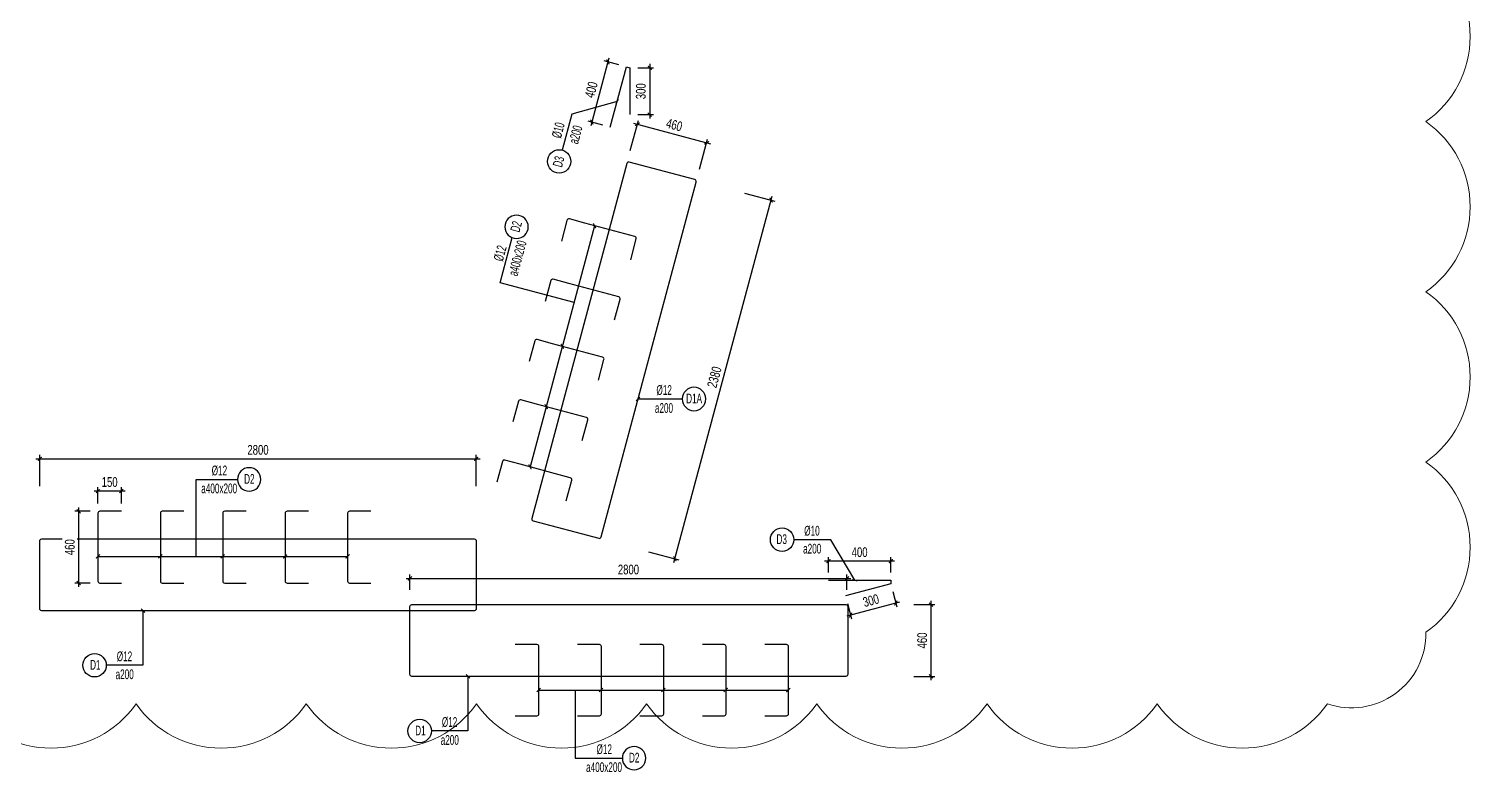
# Model space of a CAD drawing. Header units: millimetres. Extents: x -147841 to 368790, y -162721 to 84261.
# Drawn here: x 279668 to 288908, y -116492 to -111728 of the extents above; entities that cross this region are included whole.
import ezdxf
from ezdxf.enums import TextEntityAlignment as Align

# ---------------------------------------------------------------- set-up
doc = ezdxf.new("R2010")
doc.units = ezdxf.units.MM
doc.header["$LTSCALE"] = 1000
doc.header["$MEASUREMENT"] = 0
doc.header["$PDMODE"] = 1
doc.header["$PDSIZE"] = -10
doc.layers.get('0').update_dxf_attribs({"linetype": 'CONTINUOUS', "lineweight": 18})
doc.layers.get('DEFPOINTS').update_dxf_attribs({"color": 5, "linetype": 'CONTINUOUS', "lineweight": 18})
for name, color, linetype in [('ccu11-Manh', 8, 'CONTINUOUS'), ('ccu11-Thay', 7, 'CONTINUOUS'), ('ccu11-Thepdai', 6, 'CONTINUOUS'), ('KC-Cotthep', 8, 'CONTINUOUS'), ('KC-Dim', 8, 'CONTINUOUS')]:
    doc.layers.add(name, color=color, linetype=linetype)
doc.styles.add('ARIAL', font='arial.ttf', dxfattribs={"width": 0.7})
doc.styles.add('ccu11-dim', font='vnsimli.shx', dxfattribs={"width": 0.65, "bigfont": 'bigfont.shx'})
doc.dimstyles.new('2.5-25', dxfattribs={"dimscale": 25, "dimtxt": 2.5, "dimasz": 1, "dimexe": 1, "dimexo": 2, "dimgap": 1, "dimtad": 1, "dimdec": 1, "dimrnd": 5, "dimdsep": 46, "dimtxsty": 'ARIAL', "dimblk": 'ARCHTICK', "dimcen": -1, "dimdle": 1, "dimclrd": 256, "dimclre": 256, "dimclrt": 3, "dimadec": 0, "dimazin": 2, "dimtfac": 0.1, "dimtdec": 1, "dimtmove": 0, "dimatfit": 1, "dimldrblk": 'ARCHTICK', "dimfxl": 1, "dimtvp": 0.833333, "dimtfill": 1, "dimtolj": 1, "dimtzin": 12, "dimarcsym": 0})
doc.dimstyles.new('ccu11-100x4', dxfattribs={"dimscale": 100, "dimtxt": 2.5, "dimasz": 1, "dimexe": 1, "dimexo": 2, "dimgap": 1, "dimtad": 1, "dimdec": 0, "dimlfac": 0.25, "dimdsep": 46, "dimtxsty": 'ccu11-dim', "dimblk": 'ARCHTICK', "dimcen": -1, "dimdle": 1, "dimclrd": 256, "dimclre": 256, "dimclrt": 31, "dimadec": 0, "dimazin": 2, "dimtfac": 0.1, "dimtdec": 0, "dimtmove": 0, "dimatfit": 1, "dimldrblk": 'ARCHTICK', "dimfxl": 1, "dimtvp": 0.833333, "dimtolj": 1, "dimtzin": 12, "dimarcsym": 0})

# ---------------------------------------------------------------- blocks, each defined once
blk = doc.blocks.new('_ARCHTICK')
at = {"color": 0, "linetype": 'ByBlock', "const_width": 0.3}
blk.add_lwpolyline([(-0.5, -0.5), (0.5, 0.5)], dxfattribs=at)
blk = doc.blocks.new('att_thep_2')
blk.add_circle((-300, 0), 300)
at = {"color": 31, "style": 'ARIAL', "width": 0.6}
blk.add_attdef('SH', text='', height=250, dxfattribs=at).set_placement((-281, -111), align=Align.CENTER)
at = {"color": 3, "style": 'ARIAL', "width": 0.6}
blk.add_attdef('DK', text='', height=250, dxfattribs=at).set_placement((467, 105), align=Align.CENTER)
at = {"color": 2, "style": 'ARIAL', "width": 0.6}
blk.add_attdef('KC', text='', height=250, dxfattribs=at).set_placement((472, -355), align=Align.CENTER)
blk = doc.blocks.new('*D623')
at = {"layer": 'DEFPOINTS', "color": 0, "ltscale": 3000, "transparency": 16777216}
for p in [(284794.2, -115139.7), (284794.2, -115262.3), (285193.5, -115262.3)]:
    blk.add_point(p, dxfattribs=at)
at = {"layer": 'KC-Dim', "lineweight": -2, "ltscale": 3000, "transparency": 16777216}
for p, q in [((284794.2, -115212.3), (284794.2, -115114.7)), ((285193.5, -115212.3), (285193.5, -115114.7)), ((285218.5, -115139.7), (284769.2, -115139.7))]:
    blk.add_line(p, q, dxfattribs=at)
at = {"layer": 'KC-Dim', "lineweight": -2, "ltscale": 3000, "transparency": 16777216, "xscale": 25, "yscale": 25, "zscale": 25, "rotation": 180}
blk.add_blockref('_ARCHTICK', (284794.2, -115139.7), dxfattribs=at)
at = {"layer": 'KC-Dim', "lineweight": -2, "ltscale": 3000, "transparency": 16777216, "xscale": 25, "yscale": 25, "zscale": 25}
blk.add_blockref('_ARCHTICK', (285193.5, -115139.7), dxfattribs=at)
at = {"layer": 'KC-Dim', "color": 3, "ltscale": 3000, "transparency": 16777216, "insert": (284993.8, -115082.8), "char_height": 62.5, "attachment_point": 5, "style": 'ARIAL', "bg_fill": 3, "box_fill_scale": 1.25, "bg_fill_color": 256, "bg_fill_true_color": 13158600, "bg_fill_transparency": 0}
blk.add_mtext('\\A1;400', dxfattribs=at)
blk = doc.blocks.new('*D624')
at = {"layer": 'DEFPOINTS', "color": 0, "ltscale": 3000, "transparency": 16777216}
for p in [(285193.5, -115285.9), (284903.8, -115363.1), (284936.5, -115485.7)]:
    blk.add_point(p, dxfattribs=at)
at = {"layer": 'KC-Dim', "lineweight": -2, "ltscale": 3000, "transparency": 16777216}
for p, q in [((285250.3, -115402.1), (284912.3, -115492.2)), ((284916.7, -115411.4), (284942.9, -115509.9)), ((285206.3, -115334.2), (285232.6, -115432.7))]:
    blk.add_line(p, q, dxfattribs=at)
at = {"layer": 'KC-Dim', "lineweight": -2, "ltscale": 3000, "transparency": 16777216, "xscale": 25, "yscale": 25, "zscale": 25}
for p, rotation in [((285226.1, -115408.5), 14.92381909086665), ((284936.5, -115485.7), 194.9238190908667)]:
    blk.add_blockref('_ARCHTICK', p, dxfattribs=dict(at, rotation=rotation))
at = {"layer": 'KC-Dim', "color": 3, "ltscale": 3000, "transparency": 16777216, "insert": (285066.6, -115392.1), "char_height": 62.5, "attachment_point": 5, "rotation": 14.92382, "style": 'ARIAL', "bg_fill": 3, "box_fill_scale": 1.25, "bg_fill_color": 256, "bg_fill_true_color": 13158600, "bg_fill_transparency": 0}
blk.add_mtext('\\A1;300', dxfattribs=at)
blk = doc.blocks.new('*D625')
at = {"layer": 'DEFPOINTS', "color": 0, "ltscale": 3000, "transparency": 16777216}
for p in [(285291.5, -115418.4), (285451.8, -115418.4), (285291.5, -115878.4)]:
    blk.add_point(p, dxfattribs=at)
at = {"layer": 'KC-Dim', "lineweight": -2, "ltscale": 3000, "transparency": 16777216}
for p, q in [((285451.8, -115903.4), (285451.8, -115393.4)), ((285341.5, -115418.4), (285476.8, -115418.4)), ((285341.5, -115878.4), (285476.8, -115878.4))]:
    blk.add_line(p, q, dxfattribs=at)
at = {"layer": 'KC-Dim', "lineweight": -2, "ltscale": 3000, "transparency": 16777216, "xscale": 25, "yscale": 25, "zscale": 25}
for p, rotation in [((285451.8, -115418.4), 90), ((285451.8, -115878.4), 270)]:
    blk.add_blockref('_ARCHTICK', p, dxfattribs=dict(at, rotation=rotation))
at = {"layer": 'KC-Dim', "color": 3, "ltscale": 3000, "transparency": 16777216, "insert": (285394.9, -115648.4), "char_height": 62.5, "attachment_point": 5, "rotation": 90, "style": 'ARIAL', "bg_fill": 3, "box_fill_scale": 1.25, "bg_fill_color": 256, "bg_fill_true_color": 13158600, "bg_fill_transparency": 0}
blk.add_mtext('\\A1;460', dxfattribs=at)
blk = doc.blocks.new('*D626')
at = {"layer": 'DEFPOINTS', "color": 0, "ltscale": 3000, "transparency": 16777216}
for p in [(284013.2, -112458.7), (283472.8, -112698), (283917.1, -112817.1)]:
    blk.add_point(p, dxfattribs=at)
at = {"layer": 'KC-Dim', "lineweight": -2, "ltscale": 3000, "transparency": 16777216}
for p, q in [((283523.6, -112508.7), (283575.3, -112315.5)), ((283544.7, -112333.1), (284037.3, -112465.1)), ((283967.9, -112627.7), (284019.6, -112434.5))]:
    blk.add_line(p, q, dxfattribs=at)
at = {"layer": 'KC-Dim', "lineweight": -2, "ltscale": 3000, "transparency": 16777216, "xscale": 25, "yscale": 25, "zscale": 25}
for p, rotation in [((283568.8, -112339.6), 165.0000000000282), ((284013.2, -112458.7), 345.0000000000282)]:
    blk.add_blockref('_ARCHTICK', p, dxfattribs=dict(at, rotation=rotation))
at = {"layer": 'KC-Dim', "color": 3, "ltscale": 3000, "transparency": 16777216, "insert": (283805.7, -112344.2), "char_height": 62.5, "attachment_point": 5, "rotation": 345, "style": 'ARIAL', "bg_fill": 3, "box_fill_scale": 1.25, "bg_fill_color": 256, "bg_fill_true_color": 13158600, "bg_fill_transparency": 0}
blk.add_mtext('\\A1;460', dxfattribs=at)
blk = doc.blocks.new('*D631')
at = {"layer": 'DEFPOINTS', "color": 0, "ltscale": 3000, "transparency": 16777216}
for p in [(283498.7, -111972.2), (283277, -112326.1), (283395.4, -112357.9)]:
    blk.add_point(p, dxfattribs=at)
at = {"layer": 'KC-Dim', "lineweight": -2, "ltscale": 3000, "transparency": 16777216}
for p, q in [((283386.8, -111916.3), (283270.6, -112350.3)), ((283450.4, -111959.3), (283356.2, -111934)), ((283347.1, -112344.9), (283252.9, -112319.7))]:
    blk.add_line(p, q, dxfattribs=at)
at = {"layer": 'KC-Dim', "lineweight": -2, "ltscale": 3000, "transparency": 16777216, "xscale": 25, "yscale": 25, "zscale": 25}
for p, rotation in [((283380.4, -111940.5), 74.99999999968166), ((283277, -112326.1), 254.9999999996816)]:
    blk.add_blockref('_ARCHTICK', p, dxfattribs=dict(at, rotation=rotation))
at = {"layer": 'KC-Dim', "color": 3, "ltscale": 3000, "transparency": 16777216, "insert": (283273.7, -112118.6), "char_height": 62.5, "attachment_point": 5, "rotation": 75, "style": 'ARIAL', "bg_fill": 3, "box_fill_scale": 1.25, "bg_fill_color": 256, "bg_fill_true_color": 13158600, "bg_fill_transparency": 0}
blk.add_mtext('\\A1;400', dxfattribs=at)
blk = doc.blocks.new('*D632')
at = {"layer": 'DEFPOINTS', "color": 0, "ltscale": 3000, "transparency": 16777216}
for p in [(283521.6, -111978.3), (283521.2, -112278.1), (283648.1, -112278.3)]:
    blk.add_point(p, dxfattribs=at)
at = {"layer": 'KC-Dim', "lineweight": -2, "ltscale": 3000, "transparency": 16777216}
for p, q in [((283571.6, -111978.4), (283673.5, -111978.5)), ((283648.5, -111953.5), (283648.1, -112303.3)), ((283571.2, -112278.2), (283673.1, -112278.3))]:
    blk.add_line(p, q, dxfattribs=at)
at = {"layer": 'KC-Dim', "lineweight": -2, "ltscale": 3000, "transparency": 16777216, "xscale": 25, "yscale": 25, "zscale": 25}
for p, rotation in [((283648.5, -111978.5), 89.92381909090324), ((283648.1, -112278.3), 269.9238190909032)]:
    blk.add_blockref('_ARCHTICK', p, dxfattribs=dict(at, rotation=rotation))
at = {"layer": 'KC-Dim', "color": 3, "ltscale": 3000, "transparency": 16777216, "insert": (283591.4, -112128.3), "char_height": 62.5, "attachment_point": 5, "rotation": 89.92382, "style": 'ARIAL', "bg_fill": 3, "box_fill_scale": 1.25, "bg_fill_color": 256, "bg_fill_true_color": 13158600, "bg_fill_transparency": 0}
blk.add_mtext('\\A1;300', dxfattribs=at)
blk = doc.blocks.new('*D1080')
at = {"layer": 'DEFPOINTS', "color": 0, "ltscale": 3000, "transparency": 16777216}
for p in [(282535.9, -114484.1), (279737.9, -115116.3), (282535.9, -115116.3)]:
    blk.add_point(p, dxfattribs=at)
at = {"layer": 'KC-Dim', "lineweight": -2, "ltscale": 3000, "transparency": 16777216}
for p, q in [((279712.9, -114484.1), (282560.9, -114484.1)), ((279737.9, -114659.1), (279737.9, -114459.1)), ((282535.9, -114659.1), (282535.9, -114459.1))]:
    blk.add_line(p, q, dxfattribs=at)
at = {"layer": 'KC-Dim', "lineweight": -2, "ltscale": 3000, "transparency": 16777216, "xscale": 25, "yscale": 25, "zscale": 25, "rotation": 180}
blk.add_blockref('_ARCHTICK', (279737.9, -114484.1), dxfattribs=at)
at = {"layer": 'KC-Dim', "lineweight": -2, "ltscale": 3000, "transparency": 16777216, "xscale": 25, "yscale": 25, "zscale": 25}
blk.add_blockref('_ARCHTICK', (282535.9, -114484.1), dxfattribs=at)
at = {"layer": 'KC-Dim', "color": 3, "ltscale": 3000, "transparency": 16777216, "insert": (281136.9, -114427.1), "char_height": 62.5, "attachment_point": 5, "style": 'ARIAL', "bg_fill": 3, "box_fill_scale": 1.25, "bg_fill_color": 256, "bg_fill_true_color": 13158600, "bg_fill_transparency": 0}
blk.add_mtext('\\A1;2800', dxfattribs=at)
blk = doc.blocks.new('*D1081')
at = {"layer": 'DEFPOINTS', "color": 0, "ltscale": 3000, "transparency": 16777216}
for p in [(284912.9, -115250.9), (282110.9, -115373.6), (284912.9, -115373.6)]:
    blk.add_point(p, dxfattribs=at)
at = {"layer": 'KC-Dim', "lineweight": -2, "ltscale": 3000, "transparency": 16777216}
for p, q in [((282110.9, -115323.6), (282110.9, -115225.9)), ((284912.9, -115323.6), (284912.9, -115225.9)), ((282085.9, -115250.9), (284937.9, -115250.9))]:
    blk.add_line(p, q, dxfattribs=at)
at = {"layer": 'KC-Dim', "lineweight": -2, "ltscale": 3000, "transparency": 16777216, "xscale": 25, "yscale": 25, "zscale": 25, "rotation": 180}
blk.add_blockref('_ARCHTICK', (282110.9, -115250.9), dxfattribs=at)
at = {"layer": 'KC-Dim', "lineweight": -2, "ltscale": 3000, "transparency": 16777216, "xscale": 25, "yscale": 25, "zscale": 25}
blk.add_blockref('_ARCHTICK', (284912.9, -115250.9), dxfattribs=at)
at = {"layer": 'KC-Dim', "color": 3, "ltscale": 3000, "transparency": 16777216, "insert": (283511.9, -115194), "char_height": 62.5, "attachment_point": 5, "style": 'ARIAL', "bg_fill": 3, "box_fill_scale": 1.25, "bg_fill_color": 256, "bg_fill_true_color": 13158600, "bg_fill_transparency": 0}
blk.add_mtext('\\A1;2800', dxfattribs=at)
blk = doc.blocks.new('*D1082')
at = {"layer": 'DEFPOINTS', "color": 0, "ltscale": 3000, "transparency": 16777216}
for p in [(283726.9, -112638.5), (284425.9, -112825.8), (283110.9, -114937.4)]:
    blk.add_point(p, dxfattribs=at)
at = {"layer": 'KC-Dim', "lineweight": -2, "ltscale": 3000, "transparency": 16777216}
for p, q in [((283803.5, -115148.8), (284432.4, -112801.6)), ((284256.9, -112780.5), (284450.1, -112832.3)), ((283640.9, -115079.4), (283834.1, -115131.2))]:
    blk.add_line(p, q, dxfattribs=at)
at = {"layer": 'KC-Dim', "lineweight": -2, "ltscale": 3000, "transparency": 16777216, "xscale": 25, "yscale": 25, "zscale": 25}
for p, rotation in [((284425.9, -112825.8), 75.00000000003014), ((283809.9, -115124.7), 255.0000000000302)]:
    blk.add_blockref('_ARCHTICK', p, dxfattribs=dict(at, rotation=rotation))
at = {"layer": 'KC-Dim', "color": 3, "ltscale": 3000, "transparency": 16777216, "insert": (284062.9, -113960.5), "char_height": 62.5, "attachment_point": 5, "rotation": 75, "style": 'ARIAL', "bg_fill": 3, "box_fill_scale": 1.25, "bg_fill_color": 256, "bg_fill_true_color": 13158600, "bg_fill_transparency": 0}
blk.add_mtext('\\A1;2380', dxfattribs=at)
blk = doc.blocks.new('*D1532')
at = {"layer": 'DEFPOINTS', "color": 0, "ltscale": 3000, "transparency": 16777216}
for p in [(279987.4, -114820.5), (280110.9, -114820.5), (280110.9, -115280.5)]:
    blk.add_point(p, dxfattribs=at)
at = {"layer": 'KC-Dim', "lineweight": -2, "ltscale": 3000, "transparency": 16777216}
for p, q in [((280060.9, -114820.5), (279962.4, -114820.5)), ((279987.4, -115305.5), (279987.4, -114795.5)), ((280060.9, -115280.5), (279962.4, -115280.5))]:
    blk.add_line(p, q, dxfattribs=at)
at = {"layer": 'KC-Dim', "lineweight": -2, "ltscale": 3000, "transparency": 16777216, "xscale": 25, "yscale": 25, "zscale": 25}
for p, rotation in [((279987.4, -114820.5), 90), ((279987.4, -115280.5), 270)]:
    blk.add_blockref('_ARCHTICK', p, dxfattribs=dict(at, rotation=rotation))
at = {"layer": 'KC-Dim', "color": 3, "ltscale": 3000, "transparency": 16777216, "insert": (279930.5, -115050.5), "char_height": 62.5, "attachment_point": 5, "rotation": 90, "style": 'ARIAL', "bg_fill": 3, "box_fill_scale": 1.25, "bg_fill_color": 256, "bg_fill_true_color": 13158600, "bg_fill_transparency": 0}
blk.add_mtext('\\A1;460', dxfattribs=at)
blk = doc.blocks.new('*D1533')
at = {"layer": 'DEFPOINTS', "color": 0, "ltscale": 3000, "transparency": 16777216}
for p in [(280110.9, -114820.5), (280260.9, -114820.5)]:
    blk.add_point(p, dxfattribs=at)
at = {"layer": 'KC-Dim', "lineweight": -2, "ltscale": 3000, "transparency": 16777216}
for p, q in [((280110.9, -114770.5), (280110.9, -114665.1)), ((280260.9, -114770.5), (280260.9, -114665.1)), ((280085.9, -114690.1), (280285.9, -114690.1))]:
    blk.add_line(p, q, dxfattribs=at)
at = {"layer": 'KC-Dim', "lineweight": -2, "ltscale": 3000, "transparency": 16777216, "xscale": 25, "yscale": 25, "zscale": 25, "rotation": 180}
blk.add_blockref('_ARCHTICK', (280110.9, -114690.1), dxfattribs=at)
at = {"layer": 'KC-Dim', "lineweight": -2, "ltscale": 3000, "transparency": 16777216, "xscale": 25, "yscale": 25, "zscale": 25}
blk.add_blockref('_ARCHTICK', (280260.9, -114690.1), dxfattribs=at)
at = {"layer": 'KC-Dim', "color": 3, "ltscale": 3000, "transparency": 16777216, "insert": (280185.9, -114633.2), "char_height": 62.5, "attachment_point": 5, "style": 'ARIAL', "bg_fill": 3, "box_fill_scale": 1.25, "bg_fill_color": 256, "bg_fill_true_color": 13158600, "bg_fill_transparency": 0}
blk.add_mtext('\\A1;150', dxfattribs=at)
at = {"layer": 'DEFPOINTS', "color": 0, "ltscale": 3000, "transparency": 16777216}
blk.add_point((280260.9, -114690.1), dxfattribs=at)
blk = doc.blocks.new('*U1570')
at = {"layer": 'ccu11-Thepdai', "flags": 128}
blk.add_lwpolyline([(75, 230), (-62.5, 230, 0.414214), (-75, 217.5), (-75, -114.4), (-75, -217.5, 0.414214), (-62.5, -230), (75, -230)], format="xyb", dxfattribs=at)
blk = doc.blocks.new('*U1571')
at = {"layer": 'ccu11-Thay', "color": 0, "linetype": 'ByBlock', "lineweight": -2, "transparency": 16777216}
for p in [(0, 0), (400, 0), (800, 0), (1200, 0), (1600, 0)]:
    blk.add_blockref('*U1570', p, dxfattribs=at)
blk = doc.blocks.new('*U1572')
at = {"layer": 'ccu11-Thepdai', "flags": 128}
blk.add_lwpolyline([(75, 230), (-62.5, 230, 0.414214), (-75, 217.5), (-75, -114.4), (-75, -217.5, 0.414214), (-62.5, -230), (75, -230)], format="xyb", dxfattribs=at)
blk = doc.blocks.new('*U1573')
at = {"layer": 'ccu11-Thay', "color": 0, "linetype": 'ByBlock', "lineweight": -2, "transparency": 16777216}
for p in [(0, 0), (400, 0), (800, 0), (1200, 0), (1600, 0)]:
    blk.add_blockref('*U1572', p, dxfattribs=at)
blk = doc.blocks.new('*U1574')
at = {"layer": 'ccu11-Thepdai', "flags": 128}
blk.add_lwpolyline([(75, 230), (-62.5, 230, 0.414214), (-75, 217.5), (-75, -114.4), (-75, -217.5, 0.414214), (-62.5, -230), (75, -230)], format="xyb", dxfattribs=at)
blk = doc.blocks.new('*U1575')
at = {"layer": 'ccu11-Thay', "color": 0, "linetype": 'ByBlock', "lineweight": -2, "transparency": 16777216}
for p in [(0, 0), (400, 0), (800, 0), (1200, 0), (1600, 0)]:
    blk.add_blockref('*U1574', p, dxfattribs=at)

msp = doc.modelspace()

# ---------------------------------------------------------------- linework, layer by layer
at = {"layer": 'ccu11-Manh', "ltscale": 3000, "flags": 128}
for points in [[(280740.73, -115109.57), (280740.73, -114616.28), (281005.59, -114616.28)], [(283169.41, -115965.85), (283169.41, -116402.7), (283472.85, -116402.7)]]:
    msp.add_lwpolyline(points, dxfattribs=at)
at = {"layer": 'ccu11-Thepdai'}
for points in [[(283501.48, -112591.03), (282891.96, -114865.78, 0.4142136), (282900.8, -114881.09), (283320.98, -114993.68, 0.4142136), (283336.29, -114984.84), (283945.8, -112710.09, 0.4142136), (283936.97, -112694.78), (283516.79, -112582.19, 0.4142136)], [(282523.44, -115457.4), (279750.44, -115457.4, -0.4142136), (279737.94, -115444.9), (279737.94, -115009.9, -0.4142136), (279750.44, -114997.4), (282523.44, -114997.4, -0.4142136), (282535.94, -115009.9), (282535.94, -115444.9, -0.4142136)], [(284905.44, -115878.43), (282123.44, -115878.43, -0.4142136), (282110.94, -115865.93), (282110.94, -115430.93, -0.4142136), (282123.44, -115418.43), (284905.44, -115418.43, -0.4142136), (284917.94, -115430.93), (284917.94, -115865.93, -0.4142136)]]:
    msp.add_lwpolyline(points, format="xyb", close=True, dxfattribs=at)
at = {"layer": 'ccu11-Thepdai', "flags": 128}
msp.add_lwpolyline([(284794.2, -115262.25), (285193.45, -115262.25), (285193.45, -115285.91), (284903.79, -115363.11)], dxfattribs=at)

# ---------------------------------------------------------------- block references
at = {"layer": 'ccu11-Manh', "ltscale": 3000, "xscale": 25, "yscale": 25, "zscale": 25, "rotation": 180}
for p in [(280510.94, -115109.57), (280910.94, -115109.57), (281310.94, -115109.57), (281710.94, -115109.57), (283335.94, -115965.85), (283735.94, -115965.85), (284135.94, -115965.85), (284535.94, -115965.85)]:
    msp.add_blockref('_ARCHTICK', p, dxfattribs=at)
at = {"layer": 'ccu11-Thay', "xscale": -1}
msp.add_blockref('*U1571', (284460.94, -115903.06), dxfattribs=at)
at = {"layer": 'KC-Cotthep'}
ref = msp.add_blockref('att_thep_2', (282774.9, -113069.7), dxfattribs=dict(at, xscale=-0.25, yscale=0.25, zscale=0.25, rotation=74.8377311502637))
ref.add_attrib('KC', 'a400x200', dxfattribs={"layer": '0', "color": 2, "height": 62.5, "rotation": 74.837731, "style": 'ARIAL', "width": 0.6}).set_placement((282829.94, -113206.2), align=Align.CENTER)
ref.add_attrib('DK', '%%C12', dxfattribs={"layer": '0', "color": 215, "height": 62.5, "rotation": 74.837731, "style": 'ARIAL', "width": 0.6}).set_placement((282719.13, -113174.78), align=Align.CENTER)
ref.add_attrib('SH', 'D2', dxfattribs={"layer": '0', "color": 31, "height": 62.5, "rotation": 74.837731, "style": 'ARIAL', "width": 0.6}).set_placement((282821.64, -113003.81), align=Align.CENTER)
ref = msp.add_blockref('att_thep_2', (283857, -114100.66), dxfattribs=dict(at, xscale=-0.25, yscale=0.25, zscale=0.25))
ref.add_attrib('KC', 'a200', dxfattribs={"layer": '0', "color": 2, "height": 62.5, "style": 'ARIAL', "width": 0.6}).set_placement((283739.64, -114189.49), align=Align.CENTER)
ref.add_attrib('DK', '%%C12', dxfattribs={"layer": '0', "color": 215, "height": 62.5, "style": 'ARIAL', "width": 0.6}).set_placement((283740.76, -114074.31), align=Align.CENTER)
ref.add_attrib('SH', 'D1A', dxfattribs={"layer": '0', "color": 31, "height": 62.5, "style": 'ARIAL', "width": 0.6}).set_placement((283932.82, -114128.53), align=Align.CENTER)
ref = msp.add_blockref('att_thep_2', (281005.59, -114616.28), dxfattribs=dict(at, xscale=-0.25, yscale=0.25, zscale=0.25))
ref.add_attrib('KC', 'a400x200', dxfattribs={"layer": '0', "color": 2, "height": 62.5, "style": 'ARIAL', "width": 0.6}).set_placement((280888.24, -114705.11), align=Align.CENTER)
ref.add_attrib('DK', '%%C12', dxfattribs={"layer": '0', "color": 215, "height": 62.5, "style": 'ARIAL', "width": 0.6}).set_placement((280889.58, -114589.93), align=Align.CENTER)
ref.add_attrib('SH', 'D2', dxfattribs={"layer": '0', "color": 31, "height": 62.5, "style": 'ARIAL', "width": 0.6}).set_placement((281081.42, -114644.15), align=Align.CENTER)
ref = msp.add_blockref('att_thep_2', (280164.38, -115807.47), dxfattribs=dict(at, xscale=0.25, yscale=0.25, zscale=0.25))
ref.add_attrib('KC', 'a200', dxfattribs={"layer": '0', "color": 2, "height": 62.5, "style": 'ARIAL', "width": 0.6}).set_placement((280282.35, -115896.29), align=Align.CENTER)
ref.add_attrib('DK', '%%C12', dxfattribs={"layer": '0', "color": 215, "height": 62.5, "style": 'ARIAL', "width": 0.6}).set_placement((280281.03, -115781.12), align=Align.CENTER)
ref.add_attrib('SH', 'D1', dxfattribs={"layer": '0', "color": 31, "height": 62.5, "style": 'ARIAL', "width": 0.6}).set_placement((280094.14, -115835.34), align=Align.CENTER)
ref = msp.add_blockref('att_thep_2', (282248.55, -116228.5), dxfattribs=dict(at, xscale=0.25, yscale=0.25, zscale=0.25))
ref.add_attrib('KC', 'a200', dxfattribs={"layer": '0', "color": 2, "height": 62.5, "style": 'ARIAL', "width": 0.6}).set_placement((282366.52, -116317.32), align=Align.CENTER)
ref.add_attrib('DK', '%%C12', dxfattribs={"layer": '0', "color": 215, "height": 62.5, "style": 'ARIAL', "width": 0.6}).set_placement((282365.2, -116202.15), align=Align.CENTER)
ref.add_attrib('SH', 'D1', dxfattribs={"layer": '0', "color": 31, "height": 62.5, "style": 'ARIAL', "width": 0.6}).set_placement((282178.31, -116256.37), align=Align.CENTER)
ref = msp.add_blockref('att_thep_2', (283472.85, -116402.7), dxfattribs=dict(at, xscale=-0.25, yscale=0.25, zscale=0.25))
ref.add_attrib('KC', 'a400x200', dxfattribs={"layer": '0', "color": 2, "height": 62.5, "style": 'ARIAL', "width": 0.6}).set_placement((283355.49, -116491.52), align=Align.CENTER)
ref.add_attrib('DK', '%%C12', dxfattribs={"layer": '0', "color": 215, "height": 62.5, "style": 'ARIAL', "width": 0.6}).set_placement((283356.84, -116376.35), align=Align.CENTER)
ref.add_attrib('SH', 'D2', dxfattribs={"layer": '0', "color": 31, "height": 62.5, "style": 'ARIAL', "width": 0.6}).set_placement((283548.67, -116430.57), align=Align.CENTER)
at = {"layer": 'KC-Dim', "linetype": 'ByBlock', "ltscale": 30, "xscale": 25, "yscale": 25, "zscale": 25, "rotation": 75.0000000000308}
for p in [(283087.93, -113763.15), (282984.4, -114149.52), (282880.87, -114535.89)]:
    msp.add_blockref('_ARCHTICK', p, dxfattribs=at)

# ---------------------------------------------------------------- leaders
at = {"layer": 'ccu11-Manh', "ltscale": 10}
msp.add_leader([(283163.17, -113482.32), (282689, -113355.26), (282766.06, -113066.7)], dimstyle='ccu11-100x4', override={"dimgap": 1, "dimtad": 0, "dimldrblk": 'None'}, dxfattribs=at)
at = {"layer": 'ccu11-Manh', "ltscale": 3000}
for points, dimstyle, override in [([(283573.2, -114100.66), (283857, -114100.66)], '2.5-25', {"dimgap": 1, "dimtad": 0, "dimfxl": 7, "dimfxlon": 1}), ([(280110.94, -115109.57), (281710.94, -115109.57)], '2.5-25', {"dimgap": 1, "dimtad": 0, "dimfxl": 7, "dimfxlon": 1}), ([(280399.04, -115457.4), (280399.04, -115807.47), (280164.38, -115807.47)], 'ccu11-100x4', {"dimasz": 0.25, "dimtad": 0}), ([(282483.21, -115878.43), (282483.21, -116228.5), (282248.55, -116228.5)], 'ccu11-100x4', {"dimasz": 0.25, "dimtad": 0}), ([(282935.94, -115965.85), (284535.94, -115965.85)], '2.5-25', {"dimgap": 1, "dimtad": 0, "dimfxl": 7, "dimfxlon": 1})]:
    msp.add_leader(points, dimstyle=dimstyle, override=override, dxfattribs=at)
at = {"layer": 'KC-Dim', "linetype": 'ByBlock', "ltscale": 30}
msp.add_leader([(283294.98, -112990.41), (282880.87, -114535.89)], dimstyle='2.5-25', dxfattribs=at)

# ---------------------------------------------------------------- next in the draw order: dimensions: what is measured, and where the dimension line sits
at = {"layer": 'KC-Dim', "ltscale": 3000}
dim = msp.add_aligned_dim(p1=(283472.81, -112698.03), p2=(283917.13, -112817.09), distance=371.06, dimstyle='2.5-25', override={"dimfxl": 7, "dimfxlon": 1}, dxfattribs=at)
dim.commit()
dim.dimension.update_dxf_attribs({"geometry": '*D626', "text_midpoint": (283805.74, -112344.17)})
dim = msp.add_linear_dim(base=(282535.94, -114484.06), p1=(279737.94, -115116.31), p2=(282535.94, -115116.31), dimstyle='2.5-25', override={"dimfxl": 7, "dimfxlon": 1}, dxfattribs=at)
dim.commit()
dim.dimension.update_dxf_attribs({"geometry": '*D1080', "text_midpoint": (281136.94, -114427.15)})
dim = msp.add_linear_dim(base=(284794.1978, -115139.6917), p1=(285193.4514, -115262.2531), p2=(284794.1978, -115262.2531), angle=180, dimstyle='2.5-25', override={"dimfxl": 7, "dimfxlon": 1}, dxfattribs=at)
dim.commit()
dim.dimension.update_dxf_attribs({"geometry": '*D623', "text_midpoint": (284993.8246, -115082.7809)})

# ---------------------------------------------------------------- next in the draw order: linework, layer by layer
at = {"layer": 'ccu11-Thepdai', "flags": 128}
msp.add_lwpolyline([(283395.41, -112357.86), (283498.74, -111972.22), (283521.59, -111978.34), (283521.19, -112278.11)], dxfattribs=at)

# ---------------------------------------------------------------- next in the draw order: block references
at = {"layer": 'KC-Cotthep'}
ref = msp.add_blockref('att_thep_2', (284571.93, -115002.44), dxfattribs=dict(at, xscale=0.25, yscale=0.25, zscale=0.25))
ref.add_attrib('KC', 'a200', dxfattribs={"layer": '0', "color": 2, "height": 62.5, "style": 'ARIAL', "width": 0.6}).set_placement((284689.9, -115091.27), align=Align.CENTER)
ref.add_attrib('DK', '%%C10', dxfattribs={"layer": '0', "color": 15, "height": 62.5, "style": 'ARIAL', "width": 0.6}).set_placement((284688.32, -114976.09), align=Align.CENTER)
ref.add_attrib('SH', 'D3', dxfattribs={"layer": '0', "color": 31, "height": 62.5, "style": 'ARIAL', "width": 0.6}).set_placement((284494.45, -115030.31), align=Align.CENTER)

# ---------------------------------------------------------------- next in the draw order: dimensions: what is measured, and where the dimension line sits
at = {"layer": 'KC-Dim', "ltscale": 3000}
dim = msp.add_aligned_dim(p1=(285193.45, -115285.91), p2=(284903.79, -115363.11), distance=126.91, dimstyle='2.5-25', override={"dimfxl": 7, "dimfxlon": 1}, dxfattribs=at)
dim.commit()
dim.dimension.update_dxf_attribs({"geometry": '*D624', "text_midpoint": (285066.64, -115392.12)})

# ---------------------------------------------------------------- next in the draw order: dimensions: what is measured, and where the dimension line sits
for base, p1, p2, angle, picture, middle in [((283277.0234, -112326.1434), (283498.7431, -111972.2153), (283395.4087, -112357.8646), 255, '*D631', (283273.719, -112118.5892)), ((285451.8, -115418.43), (285291.49, -115878.43), (285291.49, -115418.43), 90, '*D625', (285394.89, -115648.43))]:
    dim = msp.add_linear_dim(base=base, p1=p1, p2=p2, angle=angle, dimstyle='2.5-25', override={"dimfxl": 7, "dimfxlon": 1}, dxfattribs=at)
    dim.commit()
    dim.dimension.update_dxf_attribs({"geometry": picture, "text_midpoint": middle})

# ---------------------------------------------------------------- next in the draw order: leaders
msp.add_leader([(284963.43, -115262.25), (284810.37, -115002.44), (284571.93, -115002.44)], dimstyle='2.5-25', override={"dimgap": 1, "dimtad": 0, "dimfxl": 7, "dimfxlon": 1}, dxfattribs=at)

# ---------------------------------------------------------------- next in the draw order: block references
at = {"layer": 'KC-Cotthep'}
ref = msp.add_blockref('att_thep_2', (283086.92, -112505.31), dxfattribs=dict(at, xscale=0.25, yscale=0.25, zscale=0.25, rotation=75.00000000003527))
ref.add_attrib('KC', 'a200', dxfattribs={"layer": '0', "color": 2, "height": 62.5, "rotation": 75, "style": 'ARIAL', "width": 0.6}).set_placement((283203.25, -112414.36), align=Align.CENTER)
ref.add_attrib('DK', '%%C10', dxfattribs={"layer": '0', "color": 15, "height": 62.5, "rotation": 75, "style": 'ARIAL', "width": 0.6}).set_placement((283091.59, -112386.07), align=Align.CENTER)
ref.add_attrib('SH', 'D3', dxfattribs={"layer": '0', "color": 31, "height": 62.5, "rotation": 75, "style": 'ARIAL', "width": 0.6}).set_placement((283093.79, -112587.37), align=Align.CENTER)

# ---------------------------------------------------------------- next in the draw order: dimensions: what is measured, and where the dimension line sits
at = {"layer": 'KC-Dim', "ltscale": 3000}
dim = msp.add_aligned_dim(p1=(283521.59, -111978.34), p2=(283521.19, -112278.11), distance=126.91, dimstyle='2.5-25', override={"dimfxl": 7, "dimfxlon": 1}, dxfattribs=at)
dim.commit()
dim.dimension.update_dxf_attribs({"geometry": '*D632', "text_midpoint": (283591.36, -112128.32)})
dim = msp.add_linear_dim(base=(284912.94, -115250.87), p1=(282110.94, -115373.63), p2=(284912.94, -115373.63), dimstyle='2.5-25', override={"dimfxl": 7, "dimfxlon": 1}, dxfattribs=at)
dim.commit()
dim.dimension.update_dxf_attribs({"geometry": '*D1081', "text_midpoint": (283511.94, -115193.96)})

# ---------------------------------------------------------------- next in the draw order: leaders
msp.add_leader([(283439.21, -112194.4), (283148.64, -112275), (283086.92, -112505.31)], dimstyle='2.5-25', override={"dimgap": 1, "dimtad": 0, "dimfxl": 7, "dimfxlon": 1}, dxfattribs=at)

# ---------------------------------------------------------------- next in the draw order: dimensions: what is measured, and where the dimension line sits
dim = msp.add_aligned_dim(p1=(283110.89, -114937.39), p2=(283726.88, -112638.48), distance=-723.71, dimstyle='2.5-25', override={"dimfxl": 7, "dimfxlon": 1}, dxfattribs=at)
dim.commit()
dim.dimension.update_dxf_attribs({"geometry": '*D1082', "text_midpoint": (284062.94, -113960.51)})

# ---------------------------------------------------------------- next in the draw order: linework, layer by layer
at = {"layer": 'DEFPOINTS', "color": 1, "flags": 128}
msp.add_lwpolyline([(288624.21, -101413.01, -0.5205671), (288624.21, -102503.97, -0.5205671), (288624.21, -103594.94, -0.5205671), (288624.21, -104685.9, -0.5205671), (288624.21, -105776.86, -0.5205671), (288624.21, -106867.83, -0.5205671), (288624.21, -107958.79, -0.5205671), (288624.21, -109049.75, -0.5205671), (288624.21, -110140.71, -0.5205671), (288624.21, -111231.68, -0.5205671), (288624.21, -112322.64, -0.5205671), (288624.21, -113413.6, -0.5205671), (288624.21, -114504.57, -0.5205671), (288624.21, -115595.53, -0.5205671), (287992.5, -116054.78, -0.5205671), (286901.54, -116054.78, -0.5205671), (285810.58, -116054.78, -0.5205671), (284719.61, -116054.78, -0.5205671), (283628.65, -116054.78, -0.5205671), (282537.69, -116054.78, -0.5205671), (281446.73, -116054.78, -0.5205671), (280355.76, -116054.78, -0.5205671), (279264.8, -116054.78, -0.5205671)], format="xyb", dxfattribs=at)

# ---------------------------------------------------------------- next in the draw order: block references
at = {"layer": 'ccu11-Thay', "rotation": 255.0000000000297}
msp.add_blockref('*U1575', (283323.75, -113075.76), dxfattribs=at)

# ---------------------------------------------------------------- next in the draw order: dimensions: what is measured, and where the dimension line sits
at = {"layer": 'KC-Dim', "ltscale": 3000}
dim = msp.add_linear_dim(base=(279987.41, -114820.47), p1=(280110.94, -115280.47), p2=(280110.94, -114820.47), angle=90, dimstyle='2.5-25', override={"dimfxl": 7, "dimfxlon": 1}, dxfattribs=at)
dim.commit()
dim.dimension.update_dxf_attribs({"geometry": '*D1532', "text_midpoint": (279930.5, -115050.47)})

# ---------------------------------------------------------------- next in the draw order: dimensions: what is measured, and where the dimension line sits
dim = msp.add_linear_dim(base=(280260.94, -114690.12), p1=(280110.94, -114820.47), p2=(280260.94, -114820.47), dimstyle='2.5-25', override={"dimfxl": 7, "dimfxlon": 1}, dxfattribs=at)
dim.commit()
dim.dimension.update_dxf_attribs({"geometry": '*D1533', "text_midpoint": (280185.94, -114633.21)})

# ---------------------------------------------------------------- next in the draw order: block references
at = {"layer": 'ccu11-Thay'}
msp.add_blockref('*U1573', (280185.94, -115050.47), dxfattribs=at)

doc.saveas('drawing.dxf')
